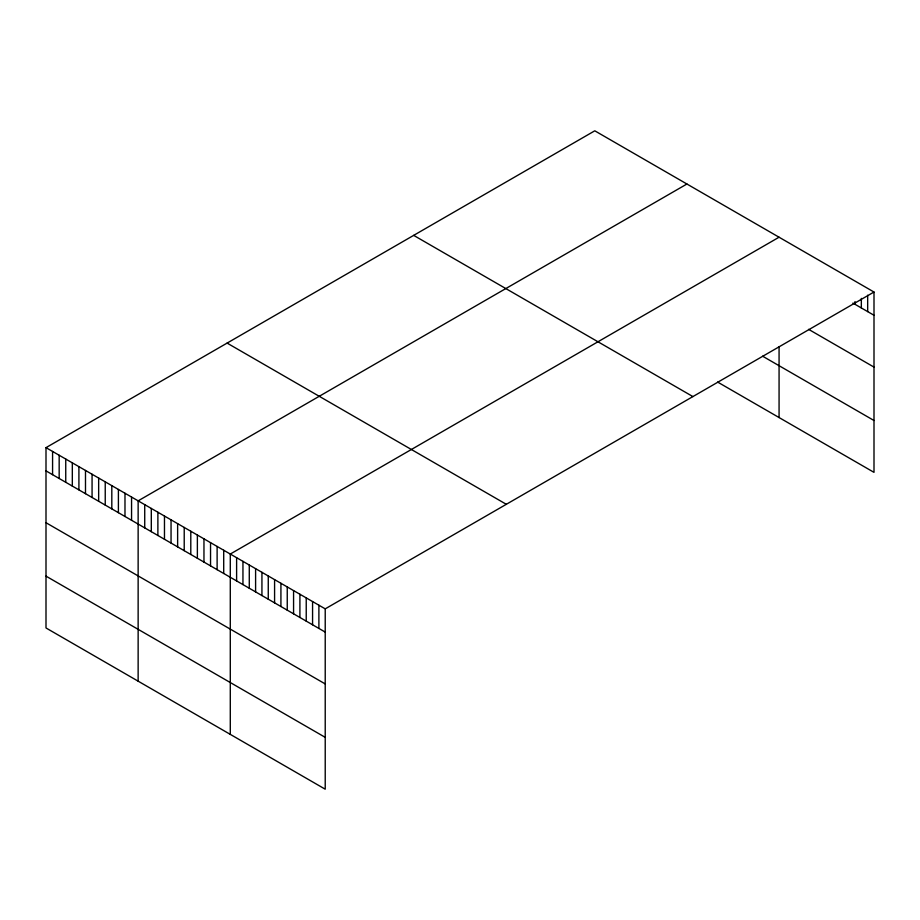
<?xml version="1.0" encoding="UTF-8"?>
<svg xmlns="http://www.w3.org/2000/svg" width="920" height="920" viewBox="0 0 920 920"><rect width="100%" height="100%" fill="white"/><g stroke="black" fill="none" stroke-linecap="round" stroke-linejoin="round"><path stroke-width="1.38" d="M46 447.649L325.22 608.856L325.22 789.187L46 627.969L46 447.649L594.78 130.812L874 292.031L874 472.351L717.634 382.076M686.918 184.011L138.138 500.848L138.138 681.168M779.067 237.21L230.287 554.047L230.287 734.367M325.22 608.856L874 292.031M852.897 303.082L874 315.261M808.599 329.337L874 367.103M762.611 356.201L874 420.509M413.678 235.37L692.898 396.577M227.102 343.091L506.322 504.309M46 470.879L325.22 632.086M46 522.721L325.22 683.928M46 576.139L325.22 737.345M867.675 295.205L867.675 311.604M861.338 298.379L861.338 307.947M855.013 301.565L855.013 304.29M779.067 346.622L779.067 417.542M318.895 605.21L318.895 628.44M312.57 601.553L312.57 624.783M306.233 597.896L306.233 621.126M299.909 594.24L299.909 617.469M293.572 590.594L293.572 613.824M287.247 586.937L287.247 610.167M280.922 583.28L280.922 606.51M274.585 579.623L274.585 602.865M268.26 575.977L268.26 599.207M261.935 572.32L261.935 595.55M255.599 568.663L255.599 591.894M249.274 565.006L249.274 588.248M242.949 561.361L242.949 584.591M236.612 557.704L236.612 580.934M223.709 550.252L223.709 573.482M217.12 546.445L217.12 569.675M210.542 542.65L210.542 565.88M203.964 538.844L203.964 562.085M197.374 535.049L197.374 558.279M190.796 531.254L190.796 554.484M184.218 527.447L184.218 550.678M177.629 523.653L177.629 546.882M171.051 519.846L171.051 543.076M164.473 516.051L164.473 539.281M157.883 512.245L157.883 535.486M151.305 508.449L151.305 531.679M144.727 504.654L144.727 527.884M131.56 497.053L131.56 520.283M124.982 493.246L124.982 516.488M118.404 489.451L118.404 512.681M111.814 485.656L111.814 508.886M105.236 481.85L105.236 505.08M98.659 478.055L98.659 501.285M92.069 474.248L92.069 497.478M85.491 470.453L85.491 493.683M78.913 466.647L78.913 489.888M72.323 462.852L72.323 486.082M65.745 459.057L65.745 482.287M59.167 455.25L59.167 478.48M52.578 451.455L52.578 474.685"/></g></svg>
